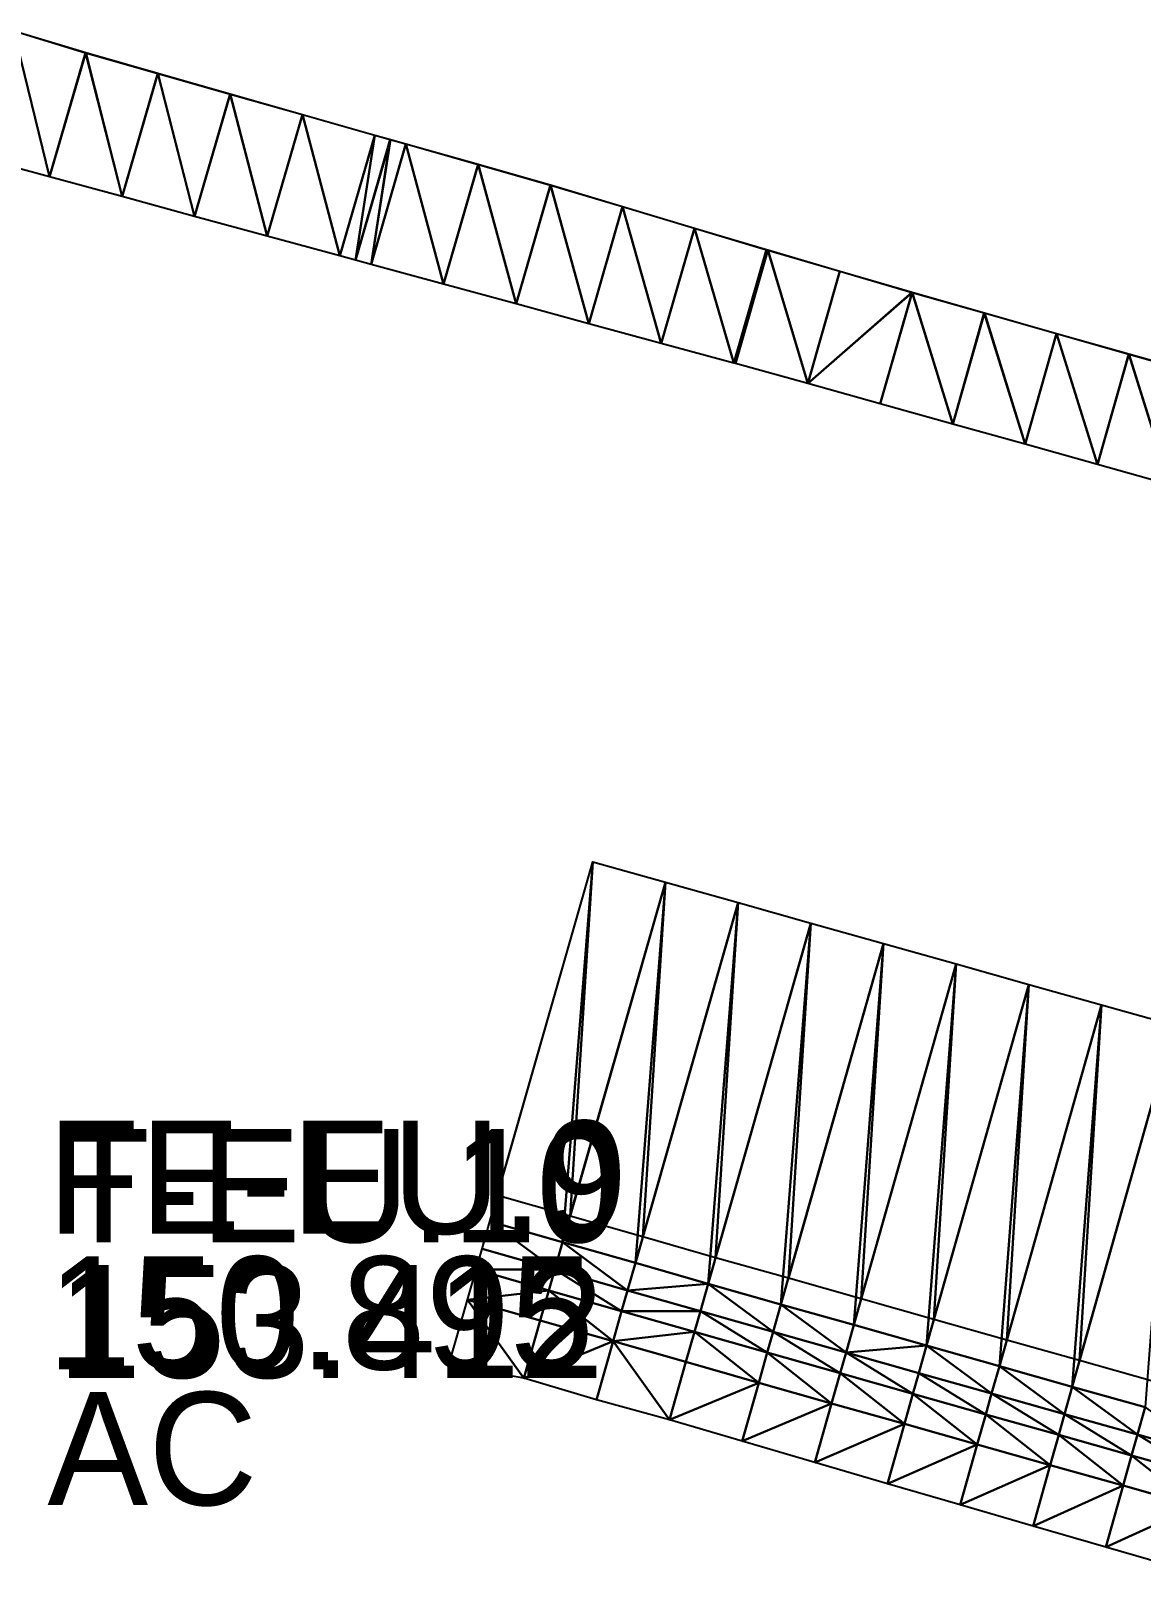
# Model space of a CAD drawing. Header units: metres. Extents: x 1882598 to 1885460, y 3171405 to 3171756.
# Drawn here: x 1883887.78 to 1883902.51, y 3171653.65 to 3171674.04 of the extents above; entities that cross this region are included whole.
import ezdxf

# ---------------------------------------------------------------- set-up
doc = ezdxf.new("R2010")
doc.units = ezdxf.units.M
doc.header["$MEASUREMENT"] = 0
for name, color, linetype in [('pntdesc', 1, 'Continuous'), ('pntelev', 2, 'Continuous'), ('pntno', 3, 'Continuous')]:
    doc.layers.add(name, color=color, linetype=linetype)
doc.layers.add('Triangles surfaces projet', color=7, linetype='Continuous', true_color=0x848484)

msp = doc.modelspace()

# ---------------------------------------------------------------- linework, layer by layer
at = {"layer": 'Triangles surfaces projet'}
for points in [[(1883888.033, 3171672.106, 152.596), (1883887.07, 3171672.368, 152.602), (1883887.559, 3171674.045, 152.559), (1883888.033, 3171672.106, 152.596)], [(1883887.07, 3171672.368, 152.252), (1883887.559, 3171674.043, 152.209), (1883888.033, 3171672.106, 152.246), (1883887.07, 3171672.368, 152.252)], [(1883888.513, 3171673.754, 152.553), (1883888.033, 3171672.106, 152.596), (1883887.559, 3171674.045, 152.559), (1883888.513, 3171673.754, 152.553)], [(1883888.033, 3171672.106, 152.246), (1883887.559, 3171674.043, 152.209), (1883888.512, 3171673.752, 152.203), (1883888.033, 3171672.106, 152.246)], [(1883888.995, 3171671.844, 152.589), (1883888.033, 3171672.106, 152.596), (1883888.513, 3171673.754, 152.553), (1883888.995, 3171671.844, 152.589)], [(1883888.512, 3171673.752, 152.203), (1883888.995, 3171671.844, 152.239), (1883888.033, 3171672.106, 152.246), (1883888.512, 3171673.752, 152.203)], [(1883888.995, 3171671.844, 152.239), (1883888.512, 3171673.752, 152.203), (1883889.471, 3171673.478, 152.197), (1883888.995, 3171671.844, 152.239)], [(1883889.471, 3171673.48, 152.547), (1883888.995, 3171671.844, 152.589), (1883888.513, 3171673.754, 152.553), (1883889.471, 3171673.48, 152.547)], [(1883889.958, 3171671.582, 152.583), (1883888.995, 3171671.844, 152.589), (1883889.471, 3171673.48, 152.547), (1883889.958, 3171671.582, 152.583)], [(1883889.471, 3171673.478, 152.197), (1883889.958, 3171671.582, 152.233), (1883888.995, 3171671.844, 152.239), (1883889.471, 3171673.478, 152.197)], [(1883890.43, 3171673.207, 152.54), (1883889.958, 3171671.582, 152.583), (1883889.471, 3171673.48, 152.547), (1883890.43, 3171673.207, 152.54)], [(1883890.429, 3171673.205, 152.19), (1883889.958, 3171671.582, 152.233), (1883889.471, 3171673.478, 152.197), (1883890.429, 3171673.205, 152.19)], [(1883890.921, 3171671.32, 152.576), (1883889.958, 3171671.582, 152.583), (1883890.43, 3171673.207, 152.54), (1883890.921, 3171671.32, 152.576)], [(1883890.429, 3171673.205, 152.19), (1883890.921, 3171671.32, 152.226), (1883889.958, 3171671.582, 152.233), (1883890.429, 3171673.205, 152.19)], [(1883890.921, 3171671.32, 152.226), (1883890.429, 3171673.205, 152.19), (1883891.388, 3171672.932, 152.184), (1883890.921, 3171671.32, 152.226)], [(1883891.388, 3171672.934, 152.534), (1883890.921, 3171671.32, 152.576), (1883890.43, 3171673.207, 152.54), (1883891.388, 3171672.934, 152.534)], [(1883891.883, 3171671.057, 152.57), (1883890.921, 3171671.32, 152.576), (1883891.388, 3171672.934, 152.534), (1883891.883, 3171671.057, 152.57)], [(1883890.921, 3171671.32, 152.226), (1883891.388, 3171672.932, 152.184), (1883891.883, 3171671.057, 152.22), (1883890.921, 3171671.32, 152.226)], [(1883892.347, 3171672.661, 152.528), (1883891.883, 3171671.057, 152.57), (1883891.388, 3171672.934, 152.534), (1883892.347, 3171672.661, 152.528)], [(1883891.388, 3171672.932, 152.184), (1883892.347, 3171672.66, 152.178), (1883891.883, 3171671.057, 152.22), (1883891.388, 3171672.932, 152.184)], [(1883892.091, 3171671.001, 152.568), (1883891.883, 3171671.057, 152.57), (1883892.347, 3171672.661, 152.528), (1883892.091, 3171671.001, 152.568)], [(1883892.091, 3171671.001, 152.218), (1883891.883, 3171671.057, 152.22), (1883892.347, 3171672.66, 152.178), (1883892.091, 3171671.001, 152.218)], [(1883892.554, 3171672.603, 152.526), (1883892.091, 3171671.001, 152.568), (1883892.347, 3171672.661, 152.528), (1883892.554, 3171672.603, 152.526)], [(1883892.553, 3171672.601, 152.176), (1883892.091, 3171671.001, 152.218), (1883892.347, 3171672.66, 152.178), (1883892.553, 3171672.601, 152.176)], [(1883892.298, 3171670.945, 152.567), (1883892.091, 3171671.001, 152.568), (1883892.554, 3171672.603, 152.526), (1883892.298, 3171670.945, 152.567)], [(1883892.091, 3171671.001, 152.218), (1883892.553, 3171672.601, 152.176), (1883892.298, 3171670.945, 152.217), (1883892.091, 3171671.001, 152.218)], [(1883892.76, 3171672.544, 152.525), (1883892.298, 3171670.945, 152.567), (1883892.554, 3171672.603, 152.526), (1883892.76, 3171672.544, 152.525)], [(1883892.553, 3171672.601, 152.176), (1883892.76, 3171672.543, 152.175), (1883892.298, 3171670.945, 152.217), (1883892.553, 3171672.601, 152.176)], [(1883893.26, 3171670.682, 152.56), (1883892.298, 3171670.945, 152.567), (1883892.76, 3171672.544, 152.525), (1883893.26, 3171670.682, 152.56)], [(1883892.298, 3171670.945, 152.217), (1883892.76, 3171672.543, 152.175), (1883893.26, 3171670.682, 152.21), (1883892.298, 3171670.945, 152.217)], [(1883893.719, 3171672.273, 152.519), (1883893.26, 3171670.682, 152.56), (1883892.76, 3171672.544, 152.525), (1883893.719, 3171672.273, 152.519)], [(1883893.719, 3171672.271, 152.169), (1883893.26, 3171670.682, 152.21), (1883892.76, 3171672.543, 152.175), (1883893.719, 3171672.271, 152.169)], [(1883894.223, 3171670.42, 152.554), (1883893.26, 3171670.682, 152.56), (1883893.719, 3171672.273, 152.519), (1883894.223, 3171670.42, 152.554)], [(1883894.223, 3171670.42, 152.204), (1883893.26, 3171670.682, 152.21), (1883893.719, 3171672.271, 152.169), (1883894.223, 3171670.42, 152.204)], [(1883894.677, 3171671.999, 152.513), (1883894.223, 3171670.42, 152.554), (1883893.719, 3171672.273, 152.519), (1883894.677, 3171671.999, 152.513)], [(1883894.223, 3171670.42, 152.204), (1883893.719, 3171672.271, 152.169), (1883894.677, 3171671.997, 152.163), (1883894.223, 3171670.42, 152.204)], [(1883895.186, 3171670.158, 152.547), (1883894.223, 3171670.42, 152.554), (1883894.677, 3171671.999, 152.513), (1883895.186, 3171670.158, 152.547)], [(1883894.223, 3171670.42, 152.204), (1883894.677, 3171671.997, 152.163), (1883895.186, 3171670.158, 152.197), (1883894.223, 3171670.42, 152.204)], [(1883895.632, 3171671.712, 152.507), (1883895.186, 3171670.158, 152.547), (1883894.677, 3171671.999, 152.513), (1883895.632, 3171671.712, 152.507)], [(1883894.677, 3171671.997, 152.163), (1883895.632, 3171671.711, 152.157), (1883895.186, 3171670.158, 152.197), (1883894.677, 3171671.997, 152.163)], [(1883896.148, 3171669.896, 152.541), (1883895.186, 3171670.158, 152.547), (1883895.632, 3171671.712, 152.507), (1883896.148, 3171669.896, 152.541)], [(1883896.148, 3171669.896, 152.191), (1883895.186, 3171670.158, 152.197), (1883895.632, 3171671.711, 152.157), (1883896.148, 3171669.896, 152.191)], [(1883896.587, 3171671.427, 152.501), (1883896.148, 3171669.896, 152.541), (1883895.632, 3171671.712, 152.507), (1883896.587, 3171671.427, 152.501)], [(1883896.148, 3171669.896, 152.191), (1883895.632, 3171671.711, 152.157), (1883896.587, 3171671.425, 152.151), (1883896.148, 3171669.896, 152.191)], [(1883897.111, 3171669.634, 152.534), (1883896.148, 3171669.896, 152.541), (1883896.587, 3171671.427, 152.501), (1883897.111, 3171669.634, 152.534)], [(1883896.148, 3171669.896, 152.191), (1883896.587, 3171671.425, 152.151), (1883897.111, 3171669.634, 152.184), (1883896.148, 3171669.896, 152.191)], [(1883897.542, 3171671.141, 152.495), (1883897.111, 3171669.634, 152.534), (1883896.587, 3171671.427, 152.501), (1883897.542, 3171671.141, 152.495)], [(1883897.542, 3171671.14, 152.145), (1883897.111, 3171669.634, 152.184), (1883896.587, 3171671.425, 152.151), (1883897.542, 3171671.14, 152.145)], [(1883897.13, 3171669.629, 152.534), (1883897.111, 3171669.634, 152.534), (1883897.542, 3171671.141, 152.495), (1883897.13, 3171669.629, 152.534)], [(1883897.13, 3171669.629, 152.184), (1883897.111, 3171669.634, 152.184), (1883897.542, 3171671.14, 152.145), (1883897.13, 3171669.629, 152.184)], [(1883897.561, 3171671.136, 152.495), (1883897.13, 3171669.629, 152.534), (1883897.542, 3171671.141, 152.495), (1883897.561, 3171671.136, 152.495)], [(1883897.542, 3171671.14, 152.145), (1883897.561, 3171671.134, 152.145), (1883897.13, 3171669.629, 152.184), (1883897.542, 3171671.14, 152.145)], [(1883898.092, 3171669.364, 152.528), (1883897.13, 3171669.629, 152.534), (1883897.561, 3171671.136, 152.495), (1883898.092, 3171669.364, 152.528)], [(1883898.092, 3171669.364, 152.178), (1883897.13, 3171669.629, 152.184), (1883897.561, 3171671.134, 152.145), (1883898.092, 3171669.364, 152.178)], [(1883898.518, 3171670.855, 152.489), (1883898.092, 3171669.364, 152.528), (1883897.561, 3171671.136, 152.495), (1883898.518, 3171670.855, 152.489)], [(1883898.092, 3171669.364, 152.178), (1883897.561, 3171671.134, 152.145), (1883898.517, 3171670.854, 152.139), (1883898.092, 3171669.364, 152.178)], [(1883899.474, 3171670.575, 152.483), (1883898.092, 3171669.364, 152.528), (1883898.518, 3171670.855, 152.489), (1883899.474, 3171670.575, 152.483)], [(1883898.517, 3171670.854, 152.139), (1883899.474, 3171670.574, 152.133), (1883898.092, 3171669.364, 152.178), (1883898.517, 3171670.854, 152.139)], [(1883899.053, 3171669.095, 152.521), (1883898.092, 3171669.364, 152.528), (1883899.474, 3171670.575, 152.483), (1883899.053, 3171669.095, 152.521)], [(1883899.053, 3171669.095, 152.171), (1883898.092, 3171669.364, 152.178), (1883899.474, 3171670.574, 152.133), (1883899.053, 3171669.095, 152.171)], [(1883900.013, 3171668.827, 152.515), (1883899.053, 3171669.095, 152.521), (1883899.474, 3171670.575, 152.483), (1883900.013, 3171668.827, 152.515)], [(1883900.013, 3171668.827, 152.165), (1883899.053, 3171669.095, 152.171), (1883899.474, 3171670.574, 152.133), (1883900.013, 3171668.827, 152.165)], [(1883900.433, 3171670.302, 152.477), (1883900.013, 3171668.827, 152.515), (1883899.474, 3171670.575, 152.483), (1883900.433, 3171670.302, 152.477)], [(1883899.474, 3171670.574, 152.133), (1883900.432, 3171670.301, 152.127), (1883900.013, 3171668.827, 152.165), (1883899.474, 3171670.574, 152.133)], [(1883900.974, 3171668.558, 152.509), (1883900.013, 3171668.827, 152.515), (1883900.433, 3171670.302, 152.477), (1883900.974, 3171668.558, 152.509)], [(1883900.974, 3171668.558, 152.159), (1883900.013, 3171668.827, 152.165), (1883900.432, 3171670.301, 152.127), (1883900.974, 3171668.558, 152.159)], [(1883901.391, 3171670.028, 152.121), (1883900.974, 3171668.558, 152.159), (1883900.432, 3171670.301, 152.127), (1883901.391, 3171670.028, 152.121)], [(1883901.392, 3171670.03, 152.471), (1883900.974, 3171668.558, 152.509), (1883900.433, 3171670.302, 152.477), (1883901.392, 3171670.03, 152.471)], [(1883901.934, 3171668.289, 152.503), (1883900.974, 3171668.558, 152.509), (1883901.392, 3171670.03, 152.471), (1883901.934, 3171668.289, 152.503)], [(1883900.974, 3171668.558, 152.159), (1883901.391, 3171670.028, 152.121), (1883901.934, 3171668.289, 152.153), (1883900.974, 3171668.558, 152.159)], [(1883901.391, 3171670.028, 152.121), (1883902.35, 3171669.756, 152.115), (1883901.934, 3171668.289, 152.153), (1883901.391, 3171670.028, 152.121)], [(1883902.351, 3171669.758, 152.465), (1883901.934, 3171668.289, 152.503), (1883901.392, 3171670.03, 152.471), (1883902.351, 3171669.758, 152.465)], [(1883902.895, 3171668.02, 152.497), (1883901.934, 3171668.289, 152.503), (1883902.351, 3171669.758, 152.465), (1883902.895, 3171668.02, 152.497)], [(1883902.895, 3171668.02, 152.147), (1883901.934, 3171668.289, 152.153), (1883902.35, 3171669.756, 152.115), (1883902.895, 3171668.02, 152.147)], [(1883902.895, 3171668.02, 152.147), (1883902.35, 3171669.756, 152.115), (1883903.309, 3171669.485, 152.108), (1883902.895, 3171668.02, 152.147)], [(1883903.31, 3171669.487, 152.458), (1883902.895, 3171668.02, 152.497), (1883902.351, 3171669.758, 152.465), (1883903.31, 3171669.487, 152.458)], [(1883894.839, 3171657.972, 152.116), (1883893.874, 3171658.248, 152.978), (1883895.239, 3171663.019, 152.247), (1883894.839, 3171657.972, 152.116)], [(1883893.973, 3171658.593, 152.481), (1883895.239, 3171663.019, 152.597), (1883894.938, 3171658.317, 152.475), (1883893.973, 3171658.593, 152.481)], [(1883896.203, 3171662.748, 152.241), (1883894.839, 3171657.972, 152.116), (1883895.239, 3171663.019, 152.247), (1883896.203, 3171662.748, 152.241)], [(1883894.938, 3171658.317, 152.475), (1883895.239, 3171663.019, 152.597), (1883896.203, 3171662.748, 152.591), (1883894.938, 3171658.317, 152.475)], [(1883894.839, 3171657.972, 152.116), (1883896.203, 3171662.748, 152.241), (1883895.804, 3171657.697, 152.11), (1883894.839, 3171657.972, 152.116)], [(1883895.903, 3171658.042, 152.469), (1883894.938, 3171658.317, 152.475), (1883896.203, 3171662.748, 152.591), (1883895.903, 3171658.042, 152.469)], [(1883897.167, 3171662.477, 152.234), (1883895.804, 3171657.697, 152.11), (1883896.203, 3171662.748, 152.241), (1883897.167, 3171662.477, 152.234)], [(1883897.167, 3171662.477, 152.584), (1883895.903, 3171658.042, 152.469), (1883896.203, 3171662.748, 152.591), (1883897.167, 3171662.477, 152.584)], [(1883896.77, 3171657.422, 152.104), (1883895.804, 3171657.697, 152.11), (1883897.167, 3171662.477, 152.234), (1883896.77, 3171657.422, 152.104)], [(1883896.868, 3171657.767, 152.463), (1883895.903, 3171658.042, 152.469), (1883897.167, 3171662.477, 152.584), (1883896.868, 3171657.767, 152.463)], [(1883897.167, 3171662.477, 152.234), (1883898.13, 3171662.206, 152.228), (1883896.77, 3171657.422, 152.104), (1883897.167, 3171662.477, 152.234)], [(1883898.13, 3171662.206, 152.578), (1883896.868, 3171657.767, 152.463), (1883897.167, 3171662.477, 152.584), (1883898.13, 3171662.206, 152.578)], [(1883897.735, 3171657.147, 152.098), (1883896.77, 3171657.422, 152.104), (1883898.13, 3171662.206, 152.228), (1883897.735, 3171657.147, 152.098)], [(1883897.833, 3171657.493, 152.457), (1883896.868, 3171657.767, 152.463), (1883898.13, 3171662.206, 152.578), (1883897.833, 3171657.493, 152.457)], [(1883897.735, 3171657.147, 152.098), (1883898.13, 3171662.206, 152.228), (1883899.094, 3171661.935, 152.222), (1883897.735, 3171657.147, 152.098)], [(1883899.094, 3171661.935, 152.572), (1883897.833, 3171657.493, 152.457), (1883898.13, 3171662.206, 152.578), (1883899.094, 3171661.935, 152.572)], [(1883898.701, 3171656.874, 152.092), (1883897.735, 3171657.147, 152.098), (1883899.094, 3171661.935, 152.222), (1883898.701, 3171656.874, 152.092)], [(1883898.799, 3171657.219, 152.451), (1883897.833, 3171657.493, 152.457), (1883899.094, 3171661.935, 152.572), (1883898.799, 3171657.219, 152.451)], [(1883900.058, 3171661.664, 152.216), (1883898.701, 3171656.874, 152.092), (1883899.094, 3171661.935, 152.222), (1883900.058, 3171661.664, 152.216)], [(1883900.058, 3171661.664, 152.566), (1883898.799, 3171657.219, 152.451), (1883899.094, 3171661.935, 152.572), (1883900.058, 3171661.664, 152.566)], [(1883898.701, 3171656.874, 152.092), (1883900.058, 3171661.664, 152.216), (1883899.667, 3171656.6, 152.086), (1883898.701, 3171656.874, 152.092)], [(1883899.765, 3171656.946, 152.445), (1883898.799, 3171657.219, 152.451), (1883900.058, 3171661.664, 152.566), (1883899.765, 3171656.946, 152.445)], [(1883899.667, 3171656.6, 152.086), (1883900.058, 3171661.664, 152.216), (1883901.022, 3171661.393, 152.21), (1883899.667, 3171656.6, 152.086)], [(1883901.022, 3171661.393, 152.56), (1883899.765, 3171656.946, 152.445), (1883900.058, 3171661.664, 152.566), (1883901.022, 3171661.393, 152.56)], [(1883901.022, 3171661.393, 152.21), (1883900.633, 3171656.327, 152.08), (1883899.667, 3171656.6, 152.086), (1883901.022, 3171661.393, 152.21)], [(1883900.73, 3171656.673, 152.438), (1883899.765, 3171656.946, 152.445), (1883901.022, 3171661.393, 152.56), (1883900.73, 3171656.673, 152.438)], [(1883900.633, 3171656.327, 152.08), (1883901.022, 3171661.393, 152.21), (1883901.985, 3171661.122, 152.204), (1883900.633, 3171656.327, 152.08)], [(1883901.985, 3171661.122, 152.554), (1883900.73, 3171656.673, 152.438), (1883901.022, 3171661.393, 152.56), (1883901.985, 3171661.122, 152.554)], [(1883900.633, 3171656.327, 152.08), (1883901.985, 3171661.122, 152.204), (1883901.599, 3171656.055, 152.073), (1883900.633, 3171656.327, 152.08)], [(1883901.696, 3171656.401, 152.432), (1883900.73, 3171656.673, 152.438), (1883901.985, 3171661.122, 152.554), (1883901.696, 3171656.401, 152.432)], [(1883901.985, 3171661.122, 152.204), (1883902.949, 3171660.851, 152.198), (1883901.599, 3171656.055, 152.073), (1883901.985, 3171661.122, 152.204)], [(1883902.949, 3171660.851, 152.548), (1883901.696, 3171656.401, 152.432), (1883901.985, 3171661.122, 152.554), (1883902.949, 3171660.851, 152.548)], [(1883901.599, 3171656.055, 152.073), (1883902.949, 3171660.851, 152.198), (1883902.565, 3171655.783, 152.067), (1883901.599, 3171656.055, 152.073)], [(1883902.663, 3171656.129, 152.426), (1883901.696, 3171656.401, 152.432), (1883902.949, 3171660.851, 152.548), (1883902.663, 3171656.129, 152.426)], [(1883893.874, 3171658.248, 152.978), (1883894.735, 3171657.608, 152.107), (1883893.77, 3171657.884, 153.033), (1883893.874, 3171658.248, 152.978)], [(1883894.839, 3171657.972, 152.116), (1883894.735, 3171657.608, 152.107), (1883893.874, 3171658.248, 152.978), (1883894.839, 3171657.972, 152.116)], [(1883894.735, 3171657.608, 152.107), (1883894.839, 3171657.972, 152.116), (1883895.701, 3171657.333, 152.101), (1883894.735, 3171657.608, 152.107)], [(1883895.804, 3171657.697, 152.11), (1883895.701, 3171657.333, 152.101), (1883894.839, 3171657.972, 152.116), (1883895.804, 3171657.697, 152.11)], [(1883894.735, 3171657.608, 152.107), (1883893.691, 3171657.609, 153.076), (1883893.77, 3171657.884, 153.033), (1883894.735, 3171657.608, 152.107)], [(1883894.656, 3171657.331, 152.395), (1883893.577, 3171657.209, 153.137), (1883893.691, 3171657.609, 153.076), (1883894.656, 3171657.331, 152.395)], [(1883894.735, 3171657.608, 152.107), (1883894.656, 3171657.331, 152.395), (1883893.691, 3171657.609, 153.076), (1883894.735, 3171657.608, 152.107)], [(1883894.735, 3171657.608, 152.107), (1883895.622, 3171657.056, 152.388), (1883894.656, 3171657.331, 152.395), (1883894.735, 3171657.608, 152.107)], [(1883894.735, 3171657.608, 152.107), (1883895.701, 3171657.333, 152.101), (1883895.622, 3171657.056, 152.388), (1883894.735, 3171657.608, 152.107)], [(1883895.701, 3171657.333, 152.101), (1883895.804, 3171657.697, 152.11), (1883896.77, 3171657.422, 152.104), (1883895.701, 3171657.333, 152.101)], [(1883894.543, 3171656.933, 152.667), (1883893.577, 3171657.209, 153.137), (1883894.656, 3171657.331, 152.395), (1883894.543, 3171656.933, 152.667)], [(1883895.508, 3171656.658, 152.661), (1883894.543, 3171656.933, 152.667), (1883894.656, 3171657.331, 152.395), (1883895.508, 3171656.658, 152.661)], [(1883894.656, 3171657.331, 152.395), (1883895.622, 3171657.056, 152.388), (1883895.508, 3171656.658, 152.661), (1883894.656, 3171657.331, 152.395)], [(1883895.622, 3171657.056, 152.388), (1883895.701, 3171657.333, 152.101), (1883896.666, 3171657.058, 152.095), (1883895.622, 3171657.056, 152.388)], [(1883896.77, 3171657.422, 152.104), (1883896.666, 3171657.058, 152.095), (1883895.701, 3171657.333, 152.101), (1883896.77, 3171657.422, 152.104)], [(1883896.666, 3171657.058, 152.095), (1883896.77, 3171657.422, 152.104), (1883897.632, 3171656.783, 152.088), (1883896.666, 3171657.058, 152.095)], [(1883897.735, 3171657.147, 152.098), (1883897.632, 3171656.783, 152.088), (1883896.77, 3171657.422, 152.104), (1883897.735, 3171657.147, 152.098)], [(1883893.329, 3171656.344, 153.269), (1883893.577, 3171657.209, 153.137), (1883894.324, 3171656.167, 153.194), (1883893.329, 3171656.344, 153.269)], [(1883893.577, 3171657.209, 153.137), (1883894.543, 3171656.933, 152.667), (1883894.324, 3171656.167, 153.194), (1883893.577, 3171657.209, 153.137)], [(1883897.735, 3171657.147, 152.098), (1883898.598, 3171656.51, 152.082), (1883897.632, 3171656.783, 152.088), (1883897.735, 3171657.147, 152.098)], [(1883898.598, 3171656.51, 152.082), (1883897.735, 3171657.147, 152.098), (1883898.701, 3171656.874, 152.092), (1883898.598, 3171656.51, 152.082)], [(1883894.324, 3171656.167, 153.194), (1883894.543, 3171656.933, 152.667), (1883895.508, 3171656.658, 152.661), (1883894.324, 3171656.167, 153.194)], [(1883895.508, 3171656.658, 152.661), (1883895.622, 3171657.056, 152.388), (1883896.588, 3171656.781, 152.383), (1883895.508, 3171656.658, 152.661)], [(1883896.666, 3171657.058, 152.095), (1883896.588, 3171656.781, 152.383), (1883895.622, 3171657.056, 152.388), (1883896.666, 3171657.058, 152.095)], [(1883896.666, 3171657.058, 152.095), (1883897.554, 3171656.507, 152.376), (1883896.588, 3171656.781, 152.383), (1883896.666, 3171657.058, 152.095)], [(1883897.554, 3171656.507, 152.376), (1883896.666, 3171657.058, 152.095), (1883897.632, 3171656.783, 152.088), (1883897.554, 3171656.507, 152.376)], [(1883895.508, 3171656.658, 152.661), (1883896.588, 3171656.781, 152.383), (1883896.474, 3171656.383, 152.655), (1883895.508, 3171656.658, 152.661)], [(1883897.44, 3171656.108, 152.649), (1883896.474, 3171656.383, 152.655), (1883896.588, 3171656.781, 152.383), (1883897.44, 3171656.108, 152.649)], [(1883897.44, 3171656.108, 152.649), (1883896.588, 3171656.781, 152.383), (1883897.554, 3171656.507, 152.376), (1883897.44, 3171656.108, 152.649)], [(1883898.52, 3171656.233, 152.37), (1883897.554, 3171656.507, 152.376), (1883897.632, 3171656.783, 152.088), (1883898.52, 3171656.233, 152.37)], [(1883897.632, 3171656.783, 152.088), (1883898.598, 3171656.51, 152.082), (1883898.52, 3171656.233, 152.37), (1883897.632, 3171656.783, 152.088)], [(1883898.598, 3171656.51, 152.082), (1883898.701, 3171656.874, 152.092), (1883899.667, 3171656.6, 152.086), (1883898.598, 3171656.51, 152.082)], [(1883895.508, 3171656.658, 152.661), (1883895.287, 3171655.882, 153.195), (1883894.324, 3171656.167, 153.194), (1883895.508, 3171656.658, 152.661)], [(1883895.508, 3171656.658, 152.661), (1883896.256, 3171655.614, 153.184), (1883895.287, 3171655.882, 153.195), (1883895.508, 3171656.658, 152.661)], [(1883896.256, 3171655.614, 153.184), (1883895.508, 3171656.658, 152.661), (1883896.474, 3171656.383, 152.655), (1883896.256, 3171655.614, 153.184)], [(1883898.598, 3171656.51, 152.082), (1883899.486, 3171655.96, 152.364), (1883898.52, 3171656.233, 152.37), (1883898.598, 3171656.51, 152.082)], [(1883898.598, 3171656.51, 152.082), (1883899.667, 3171656.6, 152.086), (1883899.564, 3171656.236, 152.076), (1883898.598, 3171656.51, 152.082)], [(1883899.486, 3171655.96, 152.364), (1883898.598, 3171656.51, 152.082), (1883899.564, 3171656.236, 152.076), (1883899.486, 3171655.96, 152.364)], [(1883900.53, 3171655.963, 152.07), (1883899.564, 3171656.236, 152.076), (1883899.667, 3171656.6, 152.086), (1883900.53, 3171655.963, 152.07)], [(1883900.633, 3171656.327, 152.08), (1883900.53, 3171655.963, 152.07), (1883899.667, 3171656.6, 152.086), (1883900.633, 3171656.327, 152.08)], [(1883897.44, 3171656.108, 152.649), (1883896.256, 3171655.614, 153.184), (1883896.474, 3171656.383, 152.655), (1883897.44, 3171656.108, 152.649)], [(1883897.554, 3171656.507, 152.376), (1883898.407, 3171655.834, 152.643), (1883897.44, 3171656.108, 152.649), (1883897.554, 3171656.507, 152.376)], [(1883898.52, 3171656.233, 152.37), (1883898.407, 3171655.834, 152.643), (1883897.554, 3171656.507, 152.376), (1883898.52, 3171656.233, 152.37)], [(1883900.633, 3171656.327, 152.08), (1883901.497, 3171655.691, 152.064), (1883900.53, 3171655.963, 152.07), (1883900.633, 3171656.327, 152.08)], [(1883901.599, 3171656.055, 152.073), (1883901.497, 3171655.691, 152.064), (1883900.633, 3171656.327, 152.08), (1883901.599, 3171656.055, 152.073)], [(1883896.256, 3171655.614, 153.184), (1883897.44, 3171656.108, 152.649), (1883897.22, 3171655.331, 153.183), (1883896.256, 3171655.614, 153.184)], [(1883897.22, 3171655.331, 153.183), (1883897.44, 3171656.108, 152.649), (1883898.407, 3171655.834, 152.643), (1883897.22, 3171655.331, 153.183)], [(1883898.407, 3171655.834, 152.643), (1883898.52, 3171656.233, 152.37), (1883899.373, 3171655.561, 152.637), (1883898.407, 3171655.834, 152.643)], [(1883898.52, 3171656.233, 152.37), (1883899.486, 3171655.96, 152.364), (1883899.373, 3171655.561, 152.637), (1883898.52, 3171656.233, 152.37)], [(1883899.486, 3171655.96, 152.364), (1883899.564, 3171656.236, 152.076), (1883900.452, 3171655.687, 152.357), (1883899.486, 3171655.96, 152.364)], [(1883899.564, 3171656.236, 152.076), (1883900.53, 3171655.963, 152.07), (1883900.452, 3171655.687, 152.357), (1883899.564, 3171656.236, 152.076)], [(1883900.34, 3171655.288, 152.631), (1883899.373, 3171655.561, 152.637), (1883899.486, 3171655.96, 152.364), (1883900.34, 3171655.288, 152.631)], [(1883900.34, 3171655.288, 152.631), (1883899.486, 3171655.96, 152.364), (1883900.452, 3171655.687, 152.357), (1883900.34, 3171655.288, 152.631)], [(1883900.53, 3171655.963, 152.07), (1883901.419, 3171655.415, 152.351), (1883900.452, 3171655.687, 152.357), (1883900.53, 3171655.963, 152.07)], [(1883901.497, 3171655.691, 152.064), (1883901.419, 3171655.415, 152.351), (1883900.53, 3171655.963, 152.07), (1883901.497, 3171655.691, 152.064)], [(1883901.599, 3171656.055, 152.073), (1883902.463, 3171655.419, 152.058), (1883901.497, 3171655.691, 152.064), (1883901.599, 3171656.055, 152.073)], [(1883902.463, 3171655.419, 152.058), (1883901.599, 3171656.055, 152.073), (1883902.565, 3171655.783, 152.067), (1883902.463, 3171655.419, 152.058)], [(1883898.407, 3171655.834, 152.643), (1883898.184, 3171655.049, 153.183), (1883897.22, 3171655.331, 153.183), (1883898.407, 3171655.834, 152.643)], [(1883898.184, 3171655.049, 153.183), (1883898.407, 3171655.834, 152.643), (1883899.373, 3171655.561, 152.637), (1883898.184, 3171655.049, 153.183)], [(1883902.565, 3171655.783, 152.067), (1883903.43, 3171655.148, 152.052), (1883902.463, 3171655.419, 152.058), (1883902.565, 3171655.783, 152.067)], [(1883899.373, 3171655.561, 152.637), (1883899.149, 3171654.767, 153.182), (1883898.184, 3171655.049, 153.183), (1883899.373, 3171655.561, 152.637)], [(1883899.149, 3171654.767, 153.182), (1883899.373, 3171655.561, 152.637), (1883900.34, 3171655.288, 152.631), (1883899.149, 3171654.767, 153.182)], [(1883900.34, 3171655.288, 152.631), (1883900.452, 3171655.687, 152.357), (1883901.306, 3171655.015, 152.624), (1883900.34, 3171655.288, 152.631)], [(1883901.419, 3171655.415, 152.351), (1883901.306, 3171655.015, 152.624), (1883900.452, 3171655.687, 152.357), (1883901.419, 3171655.415, 152.351)], [(1883902.385, 3171655.143, 152.345), (1883901.419, 3171655.415, 152.351), (1883901.497, 3171655.691, 152.064), (1883902.385, 3171655.143, 152.345)], [(1883902.463, 3171655.419, 152.058), (1883902.385, 3171655.143, 152.345), (1883901.497, 3171655.691, 152.064), (1883902.463, 3171655.419, 152.058)], [(1883900.34, 3171655.288, 152.631), (1883900.114, 3171654.486, 153.182), (1883899.149, 3171654.767, 153.182), (1883900.34, 3171655.288, 152.631)], [(1883900.114, 3171654.486, 153.182), (1883900.34, 3171655.288, 152.631), (1883901.306, 3171655.015, 152.624), (1883900.114, 3171654.486, 153.182)], [(1883901.306, 3171655.015, 152.624), (1883901.419, 3171655.415, 152.351), (1883902.273, 3171654.743, 152.618), (1883901.306, 3171655.015, 152.624)], [(1883902.273, 3171654.743, 152.618), (1883901.419, 3171655.415, 152.351), (1883902.385, 3171655.143, 152.345), (1883902.273, 3171654.743, 152.618)], [(1883903.352, 3171654.872, 152.339), (1883902.385, 3171655.143, 152.345), (1883902.463, 3171655.419, 152.058), (1883903.352, 3171654.872, 152.339)], [(1883903.352, 3171654.872, 152.339), (1883902.463, 3171655.419, 152.058), (1883903.43, 3171655.148, 152.052), (1883903.352, 3171654.872, 152.339)], [(1883902.385, 3171655.143, 152.345), (1883903.24, 3171654.472, 152.612), (1883902.273, 3171654.743, 152.618), (1883902.385, 3171655.143, 152.345)], [(1883903.24, 3171654.472, 152.612), (1883902.385, 3171655.143, 152.345), (1883903.352, 3171654.872, 152.339), (1883903.24, 3171654.472, 152.612)], [(1883901.079, 3171654.206, 153.181), (1883900.114, 3171654.486, 153.182), (1883901.306, 3171655.015, 152.624), (1883901.079, 3171654.206, 153.181)], [(1883901.079, 3171654.206, 153.181), (1883901.306, 3171655.015, 152.624), (1883902.273, 3171654.743, 152.618), (1883901.079, 3171654.206, 153.181)], [(1883901.079, 3171654.206, 153.181), (1883902.273, 3171654.743, 152.618), (1883902.044, 3171653.926, 153.18), (1883901.079, 3171654.206, 153.181)], [(1883902.044, 3171653.926, 153.18), (1883902.273, 3171654.743, 152.618), (1883903.24, 3171654.472, 152.612), (1883902.044, 3171653.926, 153.18)], [(1883902.044, 3171653.926, 153.18), (1883903.24, 3171654.472, 152.612), (1883903.009, 3171653.647, 153.18), (1883902.044, 3171653.926, 153.18)]]:
    msp.add_3dface(points, dxfattribs=at)

# ---------------------------------------------------------------- texts
at = {"layer": 'pntdesc'}
msp.add_text('AC', height=1.5, dxfattribs=at).set_placement((1883888.004, 3171654.484, 150.895))
at = {"layer": 'pntelev'}
for s, p in [('150.895', (1883888.004, 3171656.284, 150.895)), ('153.412', (1883888.137, 3171656.172, 153.412))]:
    msp.add_text(s, height=1.5, dxfattribs=at).set_placement(p)
at = {"layer": 'pntno'}
for s, p in [('FE-EU.9', (1883888.004, 3171658.084, 150.895)), ('T-EU.10', (1883888.137, 3171657.972, 153.412))]:
    msp.add_text(s, height=1.5, dxfattribs=at).set_placement(p)

doc.saveas('drawing.dxf')
